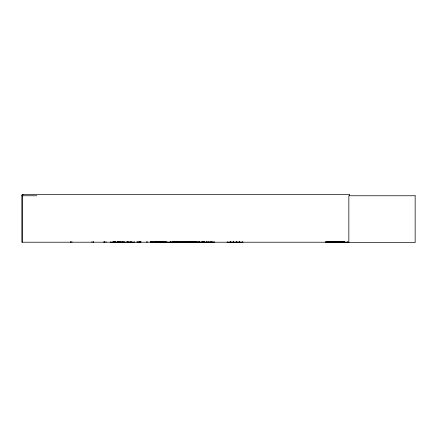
<?xml version="1.0" encoding="UTF-8"?>
<svg xmlns="http://www.w3.org/2000/svg" width="437" height="437" viewBox="0 0 437 437"><rect width="100%" height="100%" fill="white"/><g stroke="black" fill="none" stroke-linecap="round" stroke-linejoin="round"><path stroke-width="0.66" d="M117.34 242.202L117.4 241.732M169.982 242.202L169.982 241.83M173.986 242.202L173.992 241.83M177.007 242.202L177.012 241.83M340.691 242.202L340.702 241.83M325.876 242.005L338.571 242.202M344.695 242.202L344.738 241.907L325.652 241.907L325.658 242.218L347.885 242.202L347.874 241.83M325.663 242.049L344.738 242.032M347.726 242.169L347.726 241.83M199.567 242.169L199.583 241.732M199.665 242.158L199.687 241.83M151.781 242.202L151.808 241.83M227.229 242.158L227.262 241.83M115.357 242.169L115.33 241.634M113.636 242.202L113.713 241.732M227.082 242.169L242.945 242.18M199.272 242.169L199.31 241.863M188.358 242.169L188.396 241.863M196.645 242.169L196.683 241.863M123.89 242.169L123.933 241.863M204.003 242.169L203.904 241.83M115.423 242.169L115.466 241.863M23.216 194.88L21.85 194.88L21.85 242.218L348.934 242.218M21.85 195.76L36.839 195.76M154.343 241.912L163.094 241.912M171.741 241.912L197.453 241.912M154.327 242.027L163.11 242.027M171.725 242.027L197.469 242.027M126.79 241.863L134.793 242.202M151.497 241.83C151.153 242.377 152.518 242.442 152 241.83M154.337 242.191L163.105 242.191M210.918 242.202L166.961 242.202L166.961 241.83M151.885 242.218L151.655 241.83M125.239 242.169L110.315 242.202L110.315 241.83M121.874 242.158L121.874 241.863M207.438 242.169L207.395 241.863L207.351 242.218M130.221 242.169L130.177 241.863L130.133 242.218M118.503 242.158L118.569 241.863M198.589 242.169L198.54 241.732M194.028 242.169L193.99 241.863M209.328 242.169L209.29 241.863L209.257 242.218M204.773 242.169L204.734 241.863L204.696 242.218M242.803 242.169L242.775 241.863M236.892 242.169L236.892 241.83M236.739 242.158L236.712 241.83M230.9 242.169L230.873 241.863M134.672 242.158L134.645 241.83M202.118 242.169L202.145 241.732M202.271 242.12L202.298 241.732M195.383 242.12L195.443 241.732M340.849 242.169L340.849 241.83M344.738 241.907L344.738 242.218L344.684 241.907M338.604 242.202L338.599 241.841M349.616 195.76L349.616 194.389L22.62 194.389L22.62 242.218M344.465 241.732L344.465 242.218M344.351 241.732L344.351 242.218M344.225 241.732L344.225 242.218M344.11 241.732L344.11 242.218M242.754 241.83L242.754 242.218M239.438 241.732L239.438 242.218M239.23 241.732L239.23 242.218M239.165 241.83L239.165 242.218M236.646 241.732L236.646 242.218M236.439 241.732L236.439 242.218M233.577 241.732L233.577 242.218M233.369 241.732L233.369 242.218M233.303 241.83L233.303 242.218M233.123 241.83L233.107 242.218M230.785 241.732L230.851 242.218M230.578 241.732L230.578 242.218M214.409 241.83L214.409 242.218M213.972 241.83L213.972 242.218M213.48 241.83L213.48 242.218M212.437 241.83L212.437 242.218M211.748 241.83L211.748 242.218M211.399 241.83L211.399 242.218M211.005 241.83L211.005 242.218M210.694 241.83L210.694 242.218M210.568 241.83L210.568 242.218M208.323 241.732L208.323 242.218M208.209 241.732L208.209 242.218M206.592 241.83L206.592 242.218M206.461 241.732L206.461 242.218M206.302 241.732L206.302 242.218M204.325 241.83L204.325 242.218M203.877 241.732L203.877 242.218M203.724 241.732L203.724 242.218M203.462 241.732L203.462 242.218M203.352 241.732L203.352 242.218M202.233 241.83L202.233 242.218M202.003 241.83L202.003 242.218M199.436 241.732L199.348 242.218M198.311 241.732L198.305 242.218M196.743 241.732L196.721 242.218M196.513 241.732L196.513 242.218M195.59 241.732L195.59 242.218M195.366 241.83L195.366 242.218M193.952 241.83L193.952 242.218M193.05 241.83L193.05 242.218M192.788 241.83L192.788 242.218M191.302 241.732L191.302 242.218M191.149 241.732L191.149 242.218M188.434 241.83L188.434 242.218M173.626 241.732L173.615 242.218M173.38 241.732L173.369 242.218M170.812 241.83L170.791 242.218M170.605 241.732L170.594 242.218M170.414 241.732L170.414 242.218M170.359 241.732L170.348 242.218M166.557 241.83L166.557 242.218M166.388 241.83L166.388 242.218M165.803 241.83L165.803 242.218M165.459 241.83L165.459 242.218M165.11 241.83L165.11 242.218M164.924 241.83L164.924 242.218M164.825 241.83L164.825 242.218M164.35 241.83L164.35 242.218M164.137 241.83L164.137 242.218M163.951 241.83L163.951 242.218M163.307 241.83L163.362 242.218M162.974 241.83L162.974 242.218M162.679 241.83L162.679 242.218M160.39 241.83L160.39 242.218M160.1 241.83L160.1 242.218M159.297 241.83L159.297 242.218M158.986 241.83L159.008 242.218M158.91 241.83L158.91 242.218M158.658 241.83L158.658 242.218M158.615 241.83L158.593 242.218M158.216 241.83L158.216 242.218M157.855 241.83L157.855 242.218M157.14 241.83L157.194 242.218M157.014 241.83L157.014 242.218M156.959 241.83L156.959 242.218M156.681 241.83L156.681 242.218M156.643 241.83L156.643 242.218M156.512 241.83L156.512 242.218M154.228 241.83L154.228 242.218M154.086 241.83L154.086 242.218M153.6 241.83L153.6 242.218M153.136 241.83L153.136 242.218M153.076 242.218L153.021 241.83L152.999 242.218M152.633 241.83L152.584 242.218M152.497 241.634L152.497 242.218M152.376 241.732L152.382 242.218M152.18 241.83L152.18 242.218M151.453 241.83L151.453 242.218M151.158 241.634L151.158 242.218M151.044 241.83L151.027 242.218M150.978 241.83L150.978 242.218M150.896 241.732L150.891 242.218M150.694 241.732L150.645 242.218L150.634 241.83M150.519 241.83L150.519 242.218M150.35 241.83L150.35 242.218M147.744 241.634L147.744 242.218M146.406 241.634L146.406 242.218M140.949 241.634L140.949 242.218M140.763 241.83L140.763 242.218M140.638 241.83L140.638 242.218M140.337 241.83L140.337 242.218M139.993 241.634L139.993 242.218M139.835 241.83L139.835 242.218M139.332 241.83L139.332 242.218M139.026 241.83L139.026 242.218M138.857 241.83L138.857 242.218M138.436 241.83L138.436 242.218M137.497 241.83L137.497 242.218M137.076 241.83L137.076 242.218M137.049 241.83L137.049 242.218M131.209 241.732L131.209 242.218M130.985 241.732L130.985 242.218M127.817 241.732L127.817 242.218M127.697 241.732L127.697 242.218M126.752 241.83L126.752 242.218M124.916 241.83L124.916 242.218M123.977 241.83L123.977 242.218M123.026 241.732L123.026 242.218M122.906 241.732L122.906 242.218M122.721 241.732L122.721 242.218M122.617 241.732L122.617 242.218M121.83 241.83L121.819 242.218M120.59 241.83L120.59 242.218M119.514 241.732L119.514 242.218M119.394 241.732L119.394 242.218M118.613 241.83L118.613 242.218M118.443 241.83L118.443 242.218M117.815 241.732L117.815 242.218M117.706 241.732L117.706 242.218M117.176 241.732L117.176 242.218M115.674 241.83L115.674 242.218M115.51 241.83L115.51 242.218M114.833 241.732L114.833 242.218M114.723 241.732L114.723 242.218M114.625 241.732L114.603 242.218M114.215 241.634L114.215 242.218M114.073 241.83L114.073 242.218M114.008 241.634L114.03 242.218M113.948 241.732L113.866 242.218M113.822 241.83L113.822 242.218M113.259 241.634L113.259 242.218M112.287 241.83L112.287 242.218M106.071 241.634L106.071 242.218M104.814 241.634L104.814 242.218M104.749 241.634L104.749 242.218M103.837 241.634L103.837 242.218M93.234 241.634L93.234 242.218M93.141 241.634L93.141 242.218M91.901 241.634L91.901 242.218M71.974 241.634L71.974 242.218M71.002 241.634L71.002 242.218M70.647 241.634L70.647 242.218M120.23 242.12L120.246 241.83L120.23 242.12M415.15 195.76L348.846 195.76L348.846 242.611L415.15 242.611L415.15 195.76M128.172 242.169L128.156 241.863L128.139 242.218M212.109 242.218L212.109 241.83L212.076 242.218M201.102 242.218L201.102 241.83L201.075 242.218M164.509 242.218L164.509 241.83L164.476 242.218M139.447 242.218L139.447 241.83L139.425 242.218"/></g></svg>
